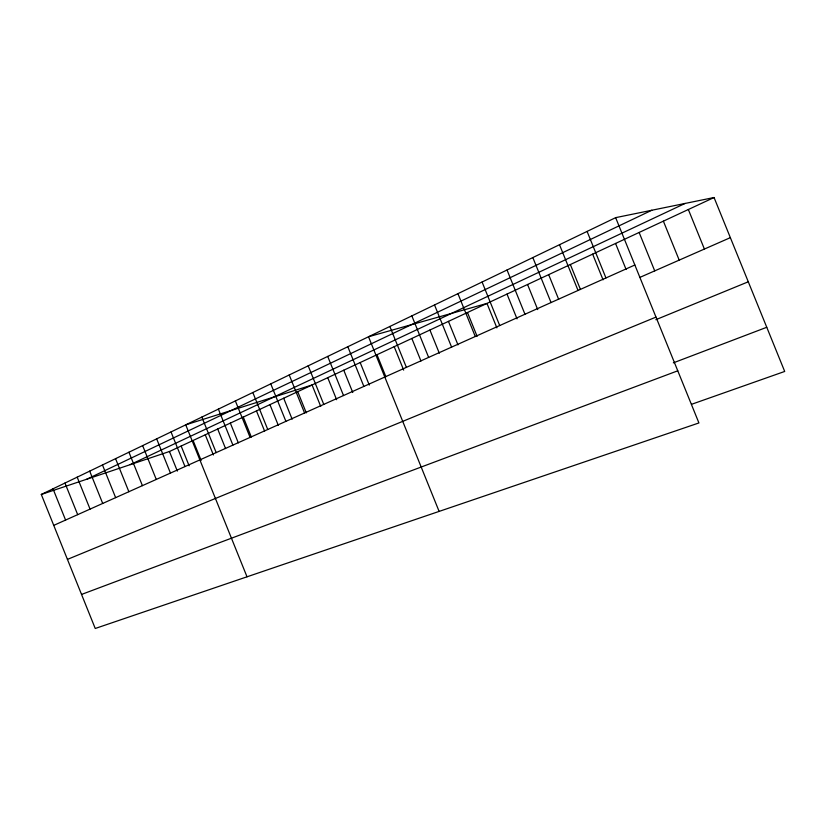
<?xml version="1.0" encoding="UTF-8"?>
<svg xmlns="http://www.w3.org/2000/svg" width="826" height="826" viewBox="0 0 826 826"><rect width="100%" height="100%" fill="white"/><g stroke="black" fill="none" stroke-linecap="round" stroke-linejoin="round"><path stroke-width="1.24" d="M615.649 217.651L698.92 422.953L95.238 628.483L41.3 494.454L615.649 217.651L714.056 197.517L784.7 371.452L691.496 404.327M86.792 479.204L651.817 210.248M130.24 464.635L685.084 203.444M41.3 494.454L169.444 451.502L714.056 197.517M53.742 525.377L634.853 265.001M639.985 277.35L730.36 237.651M67.433 559.388L655.989 317.101M655.834 319.703L748.284 281.79M673.335 362.851L766.755 327.282M81.537 594.441L677.764 370.802M688.347 209.515L704.402 249.049M663.381 221.151L679.199 260.118M639.128 232.467L654.719 270.876M615.556 243.453L626.118 269.493M587.09 231.414L605.954 277.949M592.645 254.14L603.052 279.818M570.353 264.537L580.471 289.492M559.501 244.713L578.045 290.463M548.67 274.655L558.644 299.27M532.832 257.557L551.056 302.553M527.556 284.495L537.726 309.595M507.04 269.988L524.964 314.241M506.999 294.077L517.035 318.857M482.085 282.017L499.72 325.558M496.88 327.87L486.979 303.421L368.52 336.75L439.122 511.408M467.475 312.517L477.098 336.296M457.934 293.653L475.27 336.502M448.456 321.376L457.965 344.865M434.528 304.939L451.595 347.116M429.923 330.028L439.308 353.218M411.844 315.873L428.642 357.4M411.844 338.464L420.961 360.993M389.851 326.466L406.392 367.363M394.198 346.683L403.677 370.12M376.986 354.715L385.876 376.708M360.177 362.552L369.284 385.092M347.818 346.724L363.863 386.423M343.761 370.203L352.764 392.484M327.715 356.419L343.523 395.54M327.736 377.678L336.626 399.701M308.191 365.825L323.761 404.389M320.725 406.402L312.073 384.988L185.736 424.843L247.015 576.806M297.732 391.679L306.281 412.866M289.214 374.973L304.567 412.99M283.679 398.225L292.146 419.185M270.763 383.863L285.899 421.353M269.937 404.637L278.31 425.38M252.828 392.505L267.748 429.489M256.463 410.914L264.609 431.089M243.267 417.068L251.331 437.037M235.369 400.92L250.092 437.398M230.351 423.098L238.322 442.86M218.384 409.107L232.901 445.1M217.682 429.004L225.57 448.57M201.843 417.078L216.175 452.596M205.261 434.796L213.397 454.971M193.088 440.475L201.152 460.454M181.152 446.04L189.133 465.823M171.023 431.936L184.993 466.566M169.444 451.502L177.342 471.099M156.661 438.854L170.455 473.081M142.64 445.617L156.269 479.441M128.939 452.214L142.413 485.647M115.557 458.667L128.866 491.718M102.476 464.966L115.64 497.644M89.693 471.13L102.703 503.437M77.19 477.16L90.055 509.105M64.965 483.045L77.685 514.65M53.009 488.816L65.584 520.07"/></g></svg>
